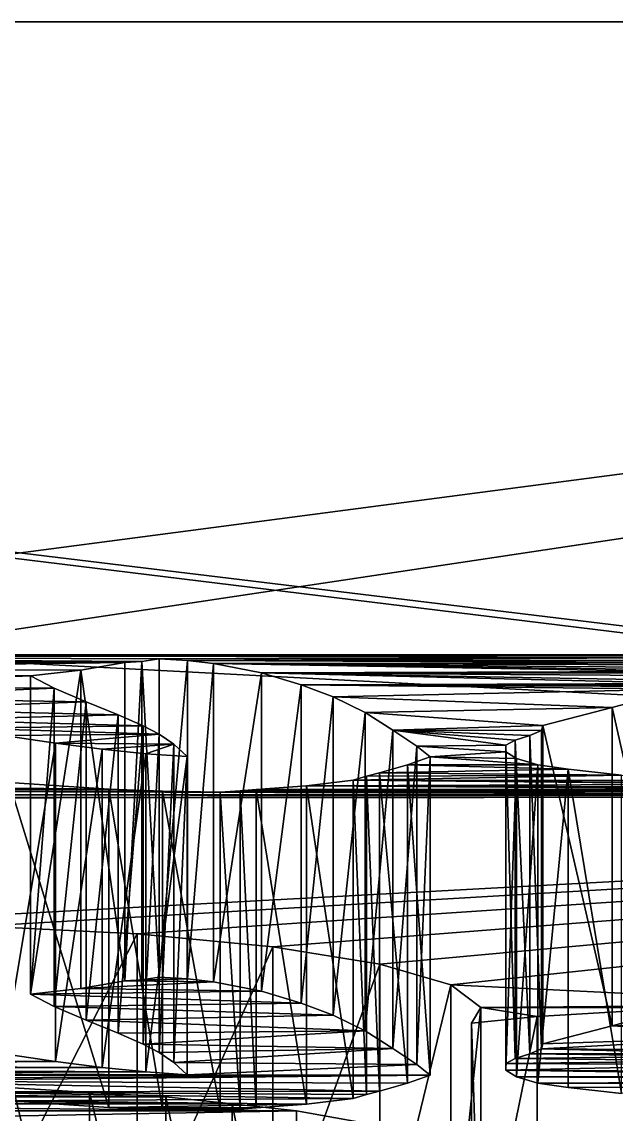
# Model space of a CAD drawing. Extents: x -48.5 to 48.5, y -27 to 68.5.
# Drawn here: x 0.82 to 3.64, y 63.32 to 68.5 of the extents above; entities that cross this region are included whole.
import ezdxf

# ---------------------------------------------------------------- set-up
doc = ezdxf.new("R2010")
doc.units = 0
doc.header["$MEASUREMENT"] = 0
doc.layers.add('STL2DXF', color=7, linetype='Continuous')

msp = doc.modelspace()

# ---------------------------------------------------------------- linework, layer by layer
at = {"layer": 'STL2DXF'}
for points in [[(-10.0756, 65.4965, 53.3657), (-20.0012, 68.5, 75), (4.5083, 65.4991, 53.3845)], [(4.5083, 65.4991, 53.3845), (-20.0012, 68.5, 75), (4.7101, 65.5078, 53.4469)], [(20.0012, 68.5, 75), (4.7101, 65.5078, 53.4469), (-20.0012, 68.5, 75)], [(-20.0012, 68.5, 75), (-4.756, 65.2507, 75), (20.0012, 68.5, 75)], [(20.0012, 68.5, 75), (-4.756, 65.2507, 75), (0, 65.5, 75)], [(20.0012, 68.5, 75), (0, 65.5, 75), (4.756, 65.2507, 75)], [(4.5083, 65.4991, 53.3845), (-3.1273, 65.4956, 53.3595), (-10.0756, 65.4965, 53.3657)], [(4.4058, 65.4954, 53.3579), (-3.1273, 65.4956, 53.3595), (4.5083, 65.4991, 53.3845)], [(1.3053, 65.4606, 53.1097), (-2.9696, 65.4606, 53.1097), (-3.1273, 65.4956, 53.3595)], [(1.3053, 65.4606, 53.1097), (-3.1273, 65.4956, 53.3595), (1.3872, 65.4659, 53.1472)], [(1.3872, 65.4659, 53.1472), (-3.1273, 65.4956, 53.3595), (1.4692, 65.4772, 53.2284)], [(1.4692, 65.4772, 53.2284), (-3.1273, 65.4956, 53.3595), (4.3128, 65.486, 53.2908)], [(4.3128, 65.486, 53.2908), (-3.1273, 65.4956, 53.3595), (4.4058, 65.4954, 53.3579)], [(1.3053, 65.4606, 53.1097), (-0.8007, 65.4318, 52.9037), (-2.9696, 65.4606, 53.1097)], [(1.0972, 65.4248, 52.8537), (-0.8007, 65.4318, 52.9037), (1.3053, 65.4606, 53.1097)], [(0, 55), (4.756, 65.2507, 75), (0, 65.5, 75)], [(1.3053, 63.9503, 53.3212), (1.0972, 65.4248, 52.8537), (1.3053, 65.4606, 53.1097)], [(1.3872, 65.4659, 53.1472), (1.3053, 63.9503, 53.3212), (1.3053, 65.4606, 53.1097)], [(1.3053, 63.9503, 53.3212), (1.3872, 65.4659, 53.1472), (1.3872, 63.9556, 53.3586)], [(1.4692, 63.9669, 53.4398), (1.3872, 65.4659, 53.1472), (1.4692, 65.4772, 53.2284)], [(1.3872, 65.4659, 53.1472), (1.4692, 63.9669, 53.4398), (1.3872, 63.9556, 53.3586)], [(4.3128, 65.486, 53.2908), (1.6032, 65.47, 53.1769), (1.4692, 65.4772, 53.2284)], [(1.6032, 65.47, 53.1769), (1.4692, 63.9669, 53.4398), (1.4692, 65.4772, 53.2284)], [(1.4692, 63.9669, 53.4398), (1.6032, 65.47, 53.1769), (1.6032, 63.9597, 53.3883)], [(4.2687, 65.4693, 53.1722), (1.6032, 65.47, 53.1769), (4.3128, 65.486, 53.2908)], [(1.7277, 65.4554, 53.0723), (1.6032, 63.9597, 53.3883), (1.6032, 65.47, 53.1769)], [(4.1867, 65.4589, 53.0972), (1.7277, 65.4554, 53.0723), (1.6032, 65.47, 53.1769)], [(4.1867, 65.4589, 53.0972), (1.6032, 65.47, 53.1769), (4.2687, 65.4693, 53.1722)], [(1.6032, 63.9597, 53.3883), (1.7277, 65.4554, 53.0723), (1.7277, 63.9451, 53.2837)], [(4.0985, 65.4492, 53.0286), (1.7277, 65.4554, 53.0723), (4.1867, 65.4589, 53.0972)], [(1.9547, 65.4108, 52.7538), (1.7277, 63.9451, 53.2837), (1.7277, 65.4554, 53.0723)], [(3.9093, 65.4178, 52.8038), (1.9547, 65.4108, 52.7538), (1.7277, 65.4554, 53.0723)], [(3.9093, 65.4178, 52.8038), (1.7277, 65.4554, 53.0723), (3.9345, 65.4256, 52.86)], [(3.9345, 65.4256, 52.86), (1.7277, 65.4554, 53.0723), (3.9597, 65.437, 52.9411)], [(3.9597, 65.437, 52.9411), (1.7277, 65.4554, 53.0723), (4.0985, 65.4492, 53.0286)], [(0.8576, 65.3968, 52.6539), (-0.58, 65.3968, 52.6539), (-0.8007, 65.4318, 52.9037)], [(0.8576, 65.3968, 52.6539), (-0.8007, 65.4318, 52.9037), (1.0972, 65.4248, 52.8537)], [(1.0972, 65.4248, 52.8537), (0.8576, 63.8865, 52.8653), (0.8576, 65.3968, 52.6539)], [(0.8576, 63.8865, 52.8653), (1.0972, 65.4248, 52.8537), (1.0972, 63.9145, 53.0652)], [(1.0972, 65.4248, 52.8537), (1.3053, 63.9503, 53.3212), (1.0972, 63.9145, 53.0652)], [(1.7277, 63.9451, 53.2837), (1.9547, 65.4108, 52.7538), (1.9547, 63.9005, 52.9653)], [(3.8778, 65.4099, 52.7476), (1.9547, 65.4108, 52.7538), (3.9093, 65.4178, 52.8038)], [(2.1439, 65.3548, 52.3542), (1.9547, 63.9005, 52.9653), (1.9547, 65.4108, 52.7538)], [(4.0039, 65.3609, 52.3979), (2.1439, 65.3548, 52.3542), (1.9547, 65.4108, 52.7538)], [(4.0039, 65.3609, 52.3979), (1.9547, 65.4108, 52.7538), (3.903, 65.3767, 52.5103)], [(3.903, 65.3767, 52.5103), (1.9547, 65.4108, 52.7538), (3.8463, 65.3994, 52.6726)], [(3.8463, 65.3994, 52.6726), (1.9547, 65.4108, 52.7538), (3.8778, 65.4099, 52.7476)], [(0.8576, 65.3968, 52.6539), (-0.3341, 65.3487, 52.3105), (-0.58, 65.3968, 52.6539)], [(0.9711, 65.3382, 52.2355), (-0.3341, 65.3487, 52.3105), (0.8576, 65.3968, 52.6539)], [(0.8576, 63.8865, 52.8653), (0.9711, 65.3382, 52.2355), (0.8576, 65.3968, 52.6539)], [(1.9547, 63.9005, 52.9653), (2.1439, 65.3548, 52.3542), (2.1439, 63.8446, 52.5656)], [(3.9661, 65.3531, 52.3417), (2.1439, 65.3548, 52.3542), (4.0039, 65.3609, 52.3979)], [(2.2952, 65.2971, 51.9421), (2.1439, 63.8446, 52.5656), (2.1439, 65.3548, 52.3542)], [(3.9408, 65.3338, 52.2043), (2.2952, 65.2971, 51.9421), (2.1439, 65.3548, 52.3542)], [(3.9408, 65.3338, 52.2043), (2.1439, 65.3548, 52.3542), (3.9219, 65.347, 52.298)], [(3.9219, 65.347, 52.298), (2.1439, 65.3548, 52.3542), (3.9661, 65.3531, 52.3417)], [(0.9711, 65.3382, 52.2355), (-0.0819, 65.2936, 51.9171), (-0.3341, 65.3487, 52.3105)], [(1.1224, 65.2744, 51.7797), (-0.0819, 65.2936, 51.9171), (0.9711, 65.3382, 52.2355)], [(0.9711, 65.3382, 52.2355), (0.8576, 63.8865, 52.8653), (0.9711, 63.8279, 52.447)], [(0.9711, 63.8279, 52.447), (1.1224, 65.2744, 51.7797), (0.9711, 65.3382, 52.2355)], [(3.6193, 65.2473, 51.5861), (2.2952, 65.2971, 51.9421), (3.9408, 65.3338, 52.2043)], [(3.9408, 63.8236, 52.4158), (3.6193, 65.2473, 51.5861), (3.9408, 65.3338, 52.2043)], [(1.1224, 65.2744, 51.7797), (0.1514, 65.2394, 51.5299), (-0.0819, 65.2936, 51.9171)], [(4.756, 65.2507, 75), (0, 55), (3.6585, 54.8083)], [(1.2737, 65.2115, 51.3301), (0.1514, 65.2394, 51.5299), (1.1224, 65.2744, 51.7797)], [(1.1224, 65.2744, 51.7797), (0.9711, 63.8279, 52.447), (1.1224, 63.7641, 51.9911)], [(1.1224, 63.7641, 51.9911), (1.2737, 65.2115, 51.3301), (1.1224, 65.2744, 51.7797)], [(2.1439, 63.8446, 52.5656), (2.2952, 65.2971, 51.9421), (2.2952, 63.7869, 52.1535)], [(2.4465, 65.2237, 51.4175), (2.2952, 63.7869, 52.1535), (2.2952, 65.2971, 51.9421)], [(3.6193, 65.2473, 51.5861), (2.4465, 65.2237, 51.4175), (2.2952, 65.2971, 51.9421)], [(3.2914, 65.1616, 50.9742), (2.4465, 65.2237, 51.4175), (3.6193, 65.2473, 51.5861)], [(3.6193, 63.737, 51.7976), (3.2914, 65.1616, 50.9742), (3.6193, 65.2473, 51.5861)], [(3.6193, 65.2473, 51.5861), (3.9408, 63.8236, 52.4158), (3.6193, 63.737, 51.7976)], [(1.2737, 65.2115, 51.3301), (0.3721, 65.1879, 51.1615), (0.1514, 65.2394, 51.5299)], [(1.3935, 65.1599, 50.9617), (0.3721, 65.1879, 51.1615), (1.2737, 65.2115, 51.3301)], [(1.2737, 65.2115, 51.3301), (1.1224, 63.7641, 51.9911), (1.2737, 63.7012, 51.5416)], [(1.2737, 63.7012, 51.5416), (1.3935, 65.1599, 50.9617), (1.2737, 65.2115, 51.3301)], [(2.2952, 63.7869, 52.1535), (2.4465, 65.2237, 51.4175), (2.4465, 63.7134, 51.629)], [(3.2914, 65.1616, 50.9742), (2.5789, 65.1389, 50.8118), (2.4465, 65.2237, 51.4175)], [(2.5789, 65.1389, 50.8118), (2.4465, 63.7134, 51.629), (2.4465, 65.2237, 51.4175)], [(1.3935, 65.1599, 50.9617), (0.5487, 65.1485, 50.8805), (0.3721, 65.1879, 51.1615)], [(1.4692, 65.1197, 50.6745), (0.5487, 65.1485, 50.8805), (1.3935, 65.1599, 50.9617)], [(1.4692, 65.1197, 50.6745), (0.7315, 65.1144, 50.637), (0.5487, 65.1485, 50.8805)], [(1.3935, 65.1599, 50.9617), (1.2737, 63.7012, 51.5416), (1.3935, 63.6496, 51.1731)], [(1.3935, 63.6496, 51.1731), (1.4692, 65.1197, 50.6745), (1.3935, 65.1599, 50.9617)], [(3.2851, 65.1372, 50.7994), (2.5789, 65.1389, 50.8118), (3.2914, 65.1616, 50.9742)], [(3.2914, 63.6514, 51.1856), (3.2851, 65.1372, 50.7994), (3.2914, 65.1616, 50.9742)], [(3.2914, 65.1616, 50.9742), (3.6193, 63.737, 51.7976), (3.2914, 63.6514, 51.1856)], [(1.4692, 65.1197, 50.6745), (0.9774, 65.0777, 50.3747), (0.7315, 65.1144, 50.637)], [(0.9774, 65.0777, 50.3747), (0.7315, 63.6042, 50.8484), (0.7315, 65.1144, 50.637)], [(1.5386, 65.0733, 50.3435), (0.9774, 65.0777, 50.3747), (1.4692, 65.1197, 50.6745)], [(1.4692, 65.1197, 50.6745), (1.3935, 63.6496, 51.1731), (1.4692, 63.6094, 50.8859)], [(1.4692, 63.6094, 50.8859), (1.5386, 65.0733, 50.3435), (1.4692, 65.1197, 50.6745)], [(2.4465, 63.7134, 51.629), (2.5789, 65.1389, 50.8118), (2.5789, 63.6286, 51.0233)], [(2.6924, 65.0628, 50.2686), (2.5789, 63.6286, 51.0233), (2.5789, 65.1389, 50.8118)], [(3.1149, 65.069, 50.3123), (2.6924, 65.0628, 50.2686), (2.5789, 65.1389, 50.8118)], [(3.1149, 65.069, 50.3123), (2.5789, 65.1389, 50.8118), (3.159, 65.0917, 50.4747)], [(3.159, 65.0917, 50.4747), (2.5789, 65.1389, 50.8118), (3.2283, 65.1144, 50.637)], [(3.2283, 65.1144, 50.637), (2.5789, 65.1389, 50.8118), (3.2851, 65.1372, 50.7994)], [(3.159, 63.5814, 50.6861), (3.1149, 65.069, 50.3123), (3.159, 65.0917, 50.4747)], [(3.2283, 63.6042, 50.8484), (3.159, 65.0917, 50.4747), (3.2283, 65.1144, 50.637)], [(3.159, 65.0917, 50.4747), (3.2283, 63.6042, 50.8484), (3.159, 63.5814, 50.6861)], [(3.2851, 63.6269, 51.0108), (3.2283, 65.1144, 50.637), (3.2851, 65.1372, 50.7994)], [(3.2283, 65.1144, 50.637), (3.2851, 63.6269, 51.0108), (3.2283, 63.6042, 50.8484)], [(3.2851, 65.1372, 50.7994), (3.2914, 63.6514, 51.1856), (3.2851, 63.6269, 51.0108)], [(0.7315, 63.6042, 50.8484), (0.9774, 65.0777, 50.3747), (0.9774, 63.5674, 50.5862)], [(1.5386, 65.0733, 50.3435), (1.1981, 65.0497, 50.1749), (0.9774, 65.0777, 50.3747)], [(1.1981, 65.0497, 50.1749), (0.9774, 63.5674, 50.5862), (0.9774, 65.0777, 50.3747)], [(0.9774, 63.5674, 50.5862), (1.1981, 65.0497, 50.1749), (1.1981, 63.5395, 50.3864)], [(1.5386, 65.0733, 50.3435), (1.4062, 65.0279, 50.0188), (1.1981, 65.0497, 50.1749)], [(1.4062, 65.0279, 50.0188), (1.1981, 63.5395, 50.3864), (1.1981, 65.0497, 50.1749)], [(1.4062, 65.0279, 50.0188), (1.5386, 65.0733, 50.3435), (1.6016, 65.0139, 49.9189)], [(1.5386, 65.0733, 50.3435), (1.4692, 63.6094, 50.8859), (1.5386, 63.5631, 50.555)], [(1.5386, 63.5631, 50.555), (1.6016, 65.0139, 49.9189), (1.5386, 65.0733, 50.3435)], [(2.5789, 63.6286, 51.0233), (2.6924, 65.0628, 50.2686), (2.6924, 63.5526, 50.48)], [(3.1149, 65.0366, 50.0813), (2.6924, 65.0628, 50.2686), (3.1149, 65.069, 50.3123)], [(2.7555, 65.013, 49.9127), (2.6924, 63.5526, 50.48), (2.6924, 65.0628, 50.2686)], [(3.1149, 65.0366, 50.0813), (2.7555, 65.013, 49.9127), (2.6924, 65.0628, 50.2686)], [(3.1149, 65.069, 50.3123), (3.159, 63.5814, 50.6861), (3.1149, 63.5587, 50.5237)], [(3.1149, 63.5587, 50.5237), (3.1149, 65.0366, 50.0813), (3.1149, 65.069, 50.3123)], [(1.1981, 63.5395, 50.3864), (1.4062, 65.0279, 50.0188), (1.4062, 63.5176, 50.2303)], [(1.6016, 65.0139, 49.9189), (1.4062, 63.5176, 50.2303), (1.4062, 65.0279, 50.0188)], [(1.4062, 63.5176, 50.2303), (1.6016, 65.0139, 49.9189), (1.6016, 63.5036, 50.1304)], [(1.6016, 65.0139, 49.9189), (1.5386, 63.5631, 50.555), (1.6016, 63.5036, 50.1304)], [(2.6483, 64.9746, 49.6379), (2.7555, 63.5027, 50.1241), (2.7555, 65.013, 49.9127)], [(3.2662, 64.9746, 49.6379), (2.6483, 64.9746, 49.6379), (2.7555, 65.013, 49.9127)], [(2.6924, 63.5526, 50.48), (2.7555, 65.013, 49.9127), (2.7555, 63.5027, 50.1241)], [(3.1653, 65.0043, 49.8502), (2.7555, 65.013, 49.9127), (3.1149, 65.0366, 50.0813)], [(3.2662, 64.9746, 49.6379), (2.7555, 65.013, 49.9127), (3.1653, 65.0043, 49.8502)], [(3.1149, 63.5263, 50.2927), (3.1653, 65.0043, 49.8502), (3.1149, 65.0366, 50.0813)], [(3.1149, 65.0366, 50.0813), (3.1149, 63.5587, 50.5237), (3.1149, 63.5263, 50.2927)], [(3.1653, 65.0043, 49.8502), (3.1149, 63.5263, 50.2927), (3.1653, 63.494, 50.0617)], [(3.1653, 63.494, 50.0617), (3.2662, 64.9746, 49.6379), (3.1653, 65.0043, 49.8502)], [(3.6634, 64.9256, 49.2882), (2.4528, 64.9212, 49.257), (2.5159, 64.937, 49.3694)], [(2.4528, 64.9212, 49.257), (2.5159, 63.4267, 49.5809), (2.5159, 64.937, 49.3694)], [(2.5159, 64.937, 49.3694), (2.6483, 63.4643, 49.8494), (2.6483, 64.9746, 49.6379)], [(3.4112, 64.9544, 49.4943), (2.5159, 64.937, 49.3694), (2.6483, 64.9746, 49.6379)], [(3.6634, 64.9256, 49.2882), (2.5159, 64.937, 49.3694), (3.4112, 64.9544, 49.4943)], [(2.6483, 63.4643, 49.8494), (2.5159, 64.937, 49.3694), (2.5159, 63.4267, 49.5809)], [(2.7555, 63.5027, 50.1241), (2.6483, 64.9746, 49.6379), (2.6483, 63.4643, 49.8494)], [(3.4112, 64.9544, 49.4943), (2.6483, 64.9746, 49.6379), (3.2662, 64.9746, 49.6379)], [(3.2662, 64.9746, 49.6379), (3.1653, 63.494, 50.0617), (3.2662, 63.4643, 49.8494)], [(3.2662, 63.4643, 49.8494), (3.4112, 64.9544, 49.4943), (3.2662, 64.9746, 49.6379)], [(3.4112, 64.9544, 49.4943), (3.2662, 63.4643, 49.8494), (3.4112, 63.4442, 49.7057)], [(3.6634, 63.4153, 49.4997), (3.4112, 64.9544, 49.4943), (3.4112, 63.4442, 49.7057)], [(3.4112, 64.9544, 49.4943), (3.6634, 63.4153, 49.4997), (3.6634, 64.9256, 49.2882)], [(1.2296, 64.8592, 48.8137), (-0.9268, 64.8819, 48.976), (0.7567, 64.8906, 49.0385)], [(1.2296, 63.3489, 49.0251), (0.7567, 64.8906, 49.0385), (0.7567, 63.3804, 49.2499)], [(0.7567, 64.8906, 49.0385), (1.2296, 63.3489, 49.0251), (1.2296, 64.8592, 48.8137)], [(2.1691, 64.8758, 48.9323), (2.3898, 63.3926, 49.3373), (2.3898, 64.9029, 49.1259)], [(4.3381, 64.8836, 48.9885), (2.1691, 64.8758, 48.9323), (2.3898, 64.9029, 49.1259)], [(3.9408, 64.9002, 49.1072), (2.3898, 64.9029, 49.1259), (3.6634, 64.9256, 49.2882)], [(3.6634, 64.9256, 49.2882), (2.3898, 64.9029, 49.1259), (2.4528, 64.9212, 49.257)], [(2.3898, 64.9029, 49.1259), (2.4528, 63.411, 49.4685), (2.4528, 64.9212, 49.257)], [(2.4528, 63.411, 49.4685), (2.3898, 64.9029, 49.1259), (2.3898, 63.3926, 49.3373)], [(4.3381, 64.8836, 48.9885), (2.3898, 64.9029, 49.1259), (4.13, 64.8898, 49.0322)], [(4.13, 64.8898, 49.0322), (2.3898, 64.9029, 49.1259), (3.9408, 64.9002, 49.1072)], [(2.5159, 63.4267, 49.5809), (2.4528, 64.9212, 49.257), (2.4528, 63.411, 49.4685)], [(-10.9015, 64.8146, 48.4952), (-4.7414, 64.8338, 48.6326), (11.1476, 64.8268, 48.5826)], [(11.1476, 64.8268, 48.5826), (-4.7414, 64.8338, 48.6326), (-1.3429, 64.8329, 48.6263)], [(5.6621, 64.8329, 48.6263), (-1.3429, 64.8329, 48.6263), (-1.1096, 64.8535, 48.7731)], [(11.1476, 64.8268, 48.5826), (-1.3429, 64.8329, 48.6263), (5.8954, 64.8318, 48.6185)], [(-1.3429, 64.8329, 48.6263), (5.6621, 64.8329, 48.6263), (5.8954, 64.8318, 48.6185)], [(1.2296, 64.8592, 48.8137), (-1.1096, 64.8535, 48.7731), (-0.9268, 64.8819, 48.976)], [(1.485, 64.8498, 48.7466), (-1.1096, 64.8535, 48.7731), (1.2296, 64.8592, 48.8137)], [(5.6621, 64.8329, 48.6263), (-1.1096, 64.8535, 48.7731), (1.7592, 64.846, 48.72)], [(1.7592, 64.846, 48.72), (-1.1096, 64.8535, 48.7731), (1.485, 64.8498, 48.7466)], [(1.485, 63.3395, 48.958), (1.2296, 64.8592, 48.8137), (1.2296, 63.3489, 49.0251)], [(1.2296, 64.8592, 48.8137), (1.485, 63.3395, 48.958), (1.485, 64.8498, 48.7466)], [(11.362, 64.8399, 48.6763), (2.0092, 64.1114, 43.6531), (1.3642, 64.173, 44.093)], [(11.362, 64.8399, 48.6763), (1.3642, 64.173, 44.093), (11.1476, 64.8268, 48.5826)], [(1.7592, 63.3358, 48.9314), (1.485, 64.8498, 48.7466), (1.485, 63.3395, 48.958)], [(1.485, 64.8498, 48.7466), (1.7592, 63.3358, 48.9314), (1.7592, 64.846, 48.72)], [(5.2208, 64.8487, 48.7387), (1.7592, 64.846, 48.72), (1.8538, 64.8522, 48.7637)], [(1.7592, 64.846, 48.72), (1.8538, 63.3419, 48.9752), (1.8538, 64.8522, 48.7637)], [(1.7592, 64.846, 48.72), (5.2208, 64.8487, 48.7387), (5.6621, 64.8329, 48.6263)], [(1.8538, 63.3419, 48.9752), (1.7592, 64.846, 48.72), (1.7592, 63.3358, 48.9314)], [(5.0064, 64.8495, 48.745), (1.8538, 64.8522, 48.7637), (4.7668, 64.8583, 48.8074)], [(4.7668, 64.8583, 48.8074), (1.8538, 64.8522, 48.7637), (1.9295, 64.8574, 48.8012)], [(1.8538, 64.8522, 48.7637), (1.9295, 63.3471, 49.0126), (1.9295, 64.8574, 48.8012)], [(1.9295, 63.3471, 49.0126), (1.8538, 64.8522, 48.7637), (1.8538, 63.3419, 48.9752)], [(5.2208, 64.8487, 48.7387), (1.8538, 64.8522, 48.7637), (5.0064, 64.8495, 48.745)], [(4.7668, 64.8583, 48.8074), (1.9295, 64.8574, 48.8012), (2.1691, 64.8758, 48.9323)], [(1.9295, 64.8574, 48.8012), (2.1691, 63.3655, 49.1438), (2.1691, 64.8758, 48.9323)], [(2.1691, 63.3655, 49.1438), (1.9295, 64.8574, 48.8012), (1.9295, 63.3471, 49.0126)], [(11.362, 64.8399, 48.6763), (2.5174, 64.0288, 43.063), (2.0092, 64.1114, 43.6531)], [(4.5335, 64.8697, 48.8886), (2.1691, 64.8758, 48.9323), (4.3381, 64.8836, 48.9885)], [(2.3898, 63.3926, 49.3373), (2.1691, 64.8758, 48.9323), (2.1691, 63.3655, 49.1438)], [(4.7668, 64.8583, 48.8074), (2.1691, 64.8758, 48.9323), (4.5335, 64.8697, 48.8886)], [(11.362, 64.8399, 48.6763), (2.8539, 63.9308, 42.3626), (2.5174, 64.0288, 43.063)], [(11.362, 64.8399, 48.6763), (4.7631, 63.8372, 41.6945), (2.8539, 63.9308, 42.3626)], [(11.1476, 64.8268, 48.5826), (-0.1545, 64.218, 44.414), (-11.2231, 64.8091, 48.4562)], [(11.1476, 64.8268, 48.5826), (-11.2231, 64.8091, 48.4562), (-10.9015, 64.8146, 48.4952)], [(11.1476, 64.8268, 48.5826), (0.6262, 64.2093, 44.3525), (-0.1545, 64.218, 44.414)], [(11.1476, 64.8268, 48.5826), (1.3642, 64.173, 44.093), (0.6262, 64.2093, 44.3525)], [(1.3642, 64.173, 44.093), (0.6262, 62.7238, 44.5604), (0.6262, 64.2093, 44.3525)], [(0.6262, 62.7238, 44.5604), (1.3642, 64.173, 44.093), (1.3642, 62.6875, 44.3009)], [(2.0092, 64.1114, 43.6531), (1.3642, 62.6875, 44.3009), (1.3642, 64.173, 44.093)], [(1.3642, 62.6875, 44.3009), (2.0092, 64.1114, 43.6531), (2.0092, 62.6259, 43.8611)], [(2.5174, 64.0288, 43.063), (2.0092, 62.6259, 43.8611), (2.0092, 64.1114, 43.6531)], [(2.0092, 62.6259, 43.8611), (2.5174, 64.0288, 43.063), (2.5174, 62.5433, 43.2709)], [(2.8539, 63.9308, 42.3626), (2.5174, 62.5433, 43.2709), (2.5174, 64.0288, 43.063)], [(1.7277, 63.9451, 53.2837), (1.3053, 63.9503, 53.3212), (1.6032, 63.9597, 53.3883)], [(1.6032, 63.9597, 53.3883), (1.3053, 63.9503, 53.3212), (1.3872, 63.9556, 53.3586)], [(1.6032, 63.9597, 53.3883), (1.3872, 63.9556, 53.3586), (1.4692, 63.9669, 53.4398)], [(1.9547, 63.9005, 52.9653), (0.8576, 63.8865, 52.8653), (1.0972, 63.9145, 53.0652)], [(2.1439, 63.8446, 52.5656), (0.8576, 63.8865, 52.8653), (1.9547, 63.9005, 52.9653)], [(1.7277, 63.9451, 53.2837), (1.0972, 63.9145, 53.0652), (1.3053, 63.9503, 53.3212)], [(1.9547, 63.9005, 52.9653), (1.0972, 63.9145, 53.0652), (1.7277, 63.9451, 53.2837)], [(2.5174, 62.5433, 43.2709), (2.8539, 63.9308, 42.3626), (2.8539, 62.4453, 42.5706)], [(2.996, 63.824, 41.5999), (2.8539, 62.4453, 42.5706), (2.8539, 63.9308, 42.3626)], [(4.7631, 63.8372, 41.6945), (2.996, 63.824, 41.5999), (2.8539, 63.9308, 42.3626)], [(2.1439, 63.8446, 52.5656), (0.9711, 63.8279, 52.447), (0.8576, 63.8865, 52.8653)], [(2.2952, 63.7869, 52.1535), (0.9711, 63.8279, 52.447), (2.1439, 63.8446, 52.5656)], [(2.2952, 63.7869, 52.1535), (1.1224, 63.7641, 51.9911), (0.9711, 63.8279, 52.447)], [(2.8539, 62.4453, 42.5706), (2.996, 63.824, 41.5999), (2.996, 62.3385, 41.8079)], [(2.9527, 63.7485, 41.0605), (2.996, 62.3385, 41.8079), (2.996, 63.824, 41.5999)], [(2.996, 63.824, 41.5999), (3.2631, 63.7815, 41.2964), (2.9527, 63.7485, 41.0605)], [(3.9867, 63.8231, 41.5932), (2.996, 63.824, 41.5999), (4.7631, 63.8372, 41.6945)], [(3.2631, 63.7815, 41.2964), (2.996, 63.824, 41.5999), (3.9867, 63.8231, 41.5932)], [(3.9867, 63.8231, 41.5932), (3.2631, 62.296, 41.5044), (3.2631, 63.7815, 41.2964)], [(3.2631, 62.296, 41.5044), (3.9867, 63.8231, 41.5932), (3.9867, 62.3375, 41.8012)], [(4.7164, 63.7606, 51.9662), (3.6193, 63.737, 51.7976), (3.9408, 63.8236, 52.4158)], [(2.4465, 63.7134, 51.629), (1.1224, 63.7641, 51.9911), (2.2952, 63.7869, 52.1535)], [(2.4465, 63.7134, 51.629), (1.2737, 63.7012, 51.5416), (1.1224, 63.7641, 51.9911)], [(3.2631, 63.7815, 41.2964), (2.9527, 62.263, 41.2685), (2.9527, 63.7485, 41.0605)], [(2.9527, 62.263, 41.2685), (3.2631, 63.7815, 41.2964), (3.2631, 62.296, 41.5044)], [(2.996, 62.3385, 41.8079), (2.9527, 63.7485, 41.0605), (2.9527, 62.263, 41.2685)], [(4.4389, 63.6898, 51.4604), (3.6193, 63.737, 51.7976), (4.7164, 63.7606, 51.9662)], [(2.4465, 63.7134, 51.629), (1.3935, 63.6496, 51.1731), (1.2737, 63.7012, 51.5416)], [(2.5789, 63.6286, 51.0233), (1.3935, 63.6496, 51.1731), (2.4465, 63.7134, 51.629)], [(4.4389, 63.6898, 51.4604), (3.2914, 63.6514, 51.1856), (3.6193, 63.737, 51.7976)], [(2.5789, 63.6286, 51.0233), (1.4692, 63.6094, 50.8859), (1.3935, 63.6496, 51.1731)], [(4.1552, 63.6216, 50.9733), (3.2851, 63.6269, 51.0108), (4.4389, 63.6898, 51.4604)], [(4.4389, 63.6898, 51.4604), (3.2851, 63.6269, 51.0108), (3.2914, 63.6514, 51.1856)], [(0.9774, 63.5674, 50.5862), (-1.2042, 63.5692, 50.5987), (0.7315, 63.6042, 50.8484)], [(2.5789, 63.6286, 51.0233), (1.5386, 63.5631, 50.555), (1.4692, 63.6094, 50.8859)], [(2.6924, 63.5526, 50.48), (1.5386, 63.5631, 50.555), (2.5789, 63.6286, 51.0233)], [(4.1048, 63.5928, 50.7673), (3.159, 63.5814, 50.6861), (3.2283, 63.6042, 50.8484)], [(4.1615, 63.5701, 50.6049), (3.159, 63.5814, 50.6861), (4.1048, 63.5928, 50.7673)], [(4.1489, 63.6059, 50.8609), (3.2283, 63.6042, 50.8484), (3.2851, 63.6269, 51.0108)], [(4.1048, 63.5928, 50.7673), (3.2283, 63.6042, 50.8484), (4.1489, 63.6059, 50.8609)], [(4.1489, 63.6059, 50.8609), (3.2851, 63.6269, 51.0108), (4.1552, 63.6216, 50.9733)], [(1.1981, 63.5395, 50.3864), (-1.2925, 63.5307, 50.3239), (-1.2294, 63.5491, 50.4551)], [(-1.2925, 63.5307, 50.3239), (1.1981, 63.5395, 50.3864), (1.4062, 63.5176, 50.2303)], [(0.9774, 63.5674, 50.5862), (-1.2294, 63.5491, 50.4551), (-1.2042, 63.5692, 50.5987)], [(1.1981, 63.5395, 50.3864), (-1.2294, 63.5491, 50.4551), (0.9774, 63.5674, 50.5862)], [(2.6924, 63.5526, 50.48), (1.6016, 63.5036, 50.1304), (1.5386, 63.5631, 50.555)], [(1.6016, 63.5036, 50.1304), (2.6924, 63.5526, 50.48), (2.7555, 63.5027, 50.1241)], [(4.1615, 63.5701, 50.6049), (3.1149, 63.5587, 50.5237), (3.159, 63.5814, 50.6861)], [(4.2435, 63.5517, 50.4738), (3.1149, 63.5587, 50.5237), (4.1615, 63.5701, 50.6049)], [(4.2435, 63.5517, 50.4738), (3.1149, 63.5263, 50.2927), (3.1149, 63.5587, 50.5237)], [(4.7164, 63.5167, 50.224), (3.1149, 63.5263, 50.2927), (4.2435, 63.5517, 50.4738)], [(-0.3593, 63.5124, 50.1928), (-1.2925, 63.5307, 50.3239), (1.4062, 63.5176, 50.2303)], [(1.6016, 63.5036, 50.1304), (-0.3593, 63.5124, 50.1928), (1.4062, 63.5176, 50.2303)], [(1.6016, 63.5036, 50.1304), (-0.271, 63.501, 50.1116), (-0.3593, 63.5124, 50.1928)], [(2.7555, 63.5027, 50.1241), (-0.271, 63.501, 50.1116), (1.6016, 63.5036, 50.1304)], [(2.7555, 63.5027, 50.1241), (-0.1386, 63.4844, 49.993), (-0.271, 63.501, 50.1116)], [(2.7555, 63.5027, 50.1241), (-0.063, 63.4739, 49.918), (-0.1386, 63.4844, 49.993)], [(2.6483, 63.4643, 49.8494), (-0.063, 63.4739, 49.918), (2.7555, 63.5027, 50.1241)], [(5.246, 63.4947, 50.0663), (3.1653, 63.494, 50.0617), (3.1149, 63.5263, 50.2927)], [(5.246, 63.4947, 50.0663), (3.1149, 63.5263, 50.2927), (5.2082, 63.4966, 50.0804)], [(5.2082, 63.4966, 50.0804), (3.1149, 63.5263, 50.2927), (4.9528, 63.5034, 50.1288)], [(4.9528, 63.5034, 50.1288), (3.1149, 63.5263, 50.2927), (4.7164, 63.5167, 50.224)], [(5.2586, 63.4888, 50.0242), (3.1653, 63.494, 50.0617), (5.246, 63.4947, 50.0663)], [(3.1653, 63.494, 50.0617), (5.9522, 63.4774, 49.943), (3.2662, 63.4643, 49.8494)], [(5.9522, 63.4774, 49.943), (3.1653, 63.494, 50.0617), (5.5865, 63.4844, 49.993)], [(5.5865, 63.4844, 49.993), (3.1653, 63.494, 50.0617), (5.2586, 63.4888, 50.0242)], [(1.1385, 63.421, 38.7213), (-1.1383, 63.421, 38.7214), (0.7765, 63.4418, 38.8698)], [(2.5159, 63.4267, 49.5809), (0.3343, 63.4241, 49.5621), (-0.063, 63.4739, 49.918)], [(2.5159, 63.4267, 49.5809), (-0.063, 63.4739, 49.918), (2.6483, 63.4643, 49.8494)], [(1.1385, 61.9355, 38.9293), (0.7765, 63.4418, 38.8698), (0.7765, 61.9563, 39.0778)], [(0.7765, 63.4418, 38.8698), (1.1385, 61.9355, 38.9293), (1.1385, 63.421, 38.7213)], [(7.5978, 63.4555, 49.7869), (3.2662, 63.4643, 49.8494), (6.3116, 63.4783, 49.9493)], [(6.3116, 63.4783, 49.9493), (3.2662, 63.4643, 49.8494), (5.9522, 63.4774, 49.943)], [(7.5978, 63.4555, 49.7869), (3.4112, 63.4442, 49.7057), (3.2662, 63.4643, 49.8494)], [(7.5978, 63.4555, 49.7869), (3.6634, 63.4153, 49.4997), (3.4112, 63.4442, 49.7057)], [(1.815, 63.3667, 38.3336), (-1.815, 63.3667, 38.3336), (-1.5, 63.4002, 38.573)], [(1.5, 63.4002, 38.573), (-1.5, 63.4002, 38.573), (-1.1383, 63.421, 38.7214)], [(1.815, 63.3667, 38.3336), (-1.5, 63.4002, 38.573), (1.5, 63.4002, 38.573)], [(1.5, 63.4002, 38.573), (-1.1383, 63.421, 38.7214), (1.1385, 63.421, 38.7213)], [(2.4528, 63.411, 49.4685), (0.3343, 63.4241, 49.5621), (2.5159, 63.4267, 49.5809)], [(2.3898, 63.3926, 49.3373), (0.7567, 63.3804, 49.2499), (0.3343, 63.4241, 49.5621)], [(2.3898, 63.3926, 49.3373), (0.3343, 63.4241, 49.5621), (2.4528, 63.411, 49.4685)], [(2.1691, 63.3655, 49.1438), (0.7567, 63.3804, 49.2499), (2.3898, 63.3926, 49.3373)], [(1.5, 61.9147, 38.781), (1.1385, 63.421, 38.7213), (1.1385, 61.9355, 38.9293)], [(1.1385, 63.421, 38.7213), (1.5, 61.9147, 38.781), (1.5, 63.4002, 38.573)], [(1.815, 61.8812, 38.5416), (1.5, 63.4002, 38.573), (1.5, 61.9147, 38.781)], [(1.5, 63.4002, 38.573), (1.815, 61.8812, 38.5416), (1.815, 63.3667, 38.3336)], [(2.5981, 63.248, 37.4855), (-2.5981, 63.248, 37.4855), (2.1213, 63.3341, 38.1008)], [(2.1213, 63.3341, 38.1008), (-2.5981, 63.248, 37.4855), (-2.1213, 63.3341, 38.1008)], [(2.1213, 63.3341, 38.1008), (-2.1213, 63.3341, 38.1008), (-1.815, 63.3667, 38.3336)], [(2.1213, 63.3341, 38.1008), (-1.815, 63.3667, 38.3336), (1.815, 63.3667, 38.3336)], [(2.1691, 63.3655, 49.1438), (1.2296, 63.3489, 49.0251), (0.7567, 63.3804, 49.2499)], [(1.9295, 63.3471, 49.0126), (1.2296, 63.3489, 49.0251), (2.1691, 63.3655, 49.1438)], [(1.8538, 63.3419, 48.9752), (1.485, 63.3395, 48.958), (1.2296, 63.3489, 49.0251)], [(1.8538, 63.3419, 48.9752), (1.2296, 63.3489, 49.0251), (1.9295, 63.3471, 49.0126)], [(1.485, 63.3395, 48.958), (1.8538, 63.3419, 48.9752), (1.7592, 63.3358, 48.9314)], [(2.1213, 61.8486, 38.3088), (1.815, 63.3667, 38.3336), (1.815, 61.8812, 38.5416)], [(1.815, 63.3667, 38.3336), (2.1213, 61.8486, 38.3088), (2.1213, 63.3341, 38.1008)], [(2.1213, 61.8486, 38.3088), (2.5981, 63.248, 37.4855), (2.1213, 63.3341, 38.1008)]]:
    msp.add_3dface(points, dxfattribs=at)

doc.saveas('drawing.dxf')
